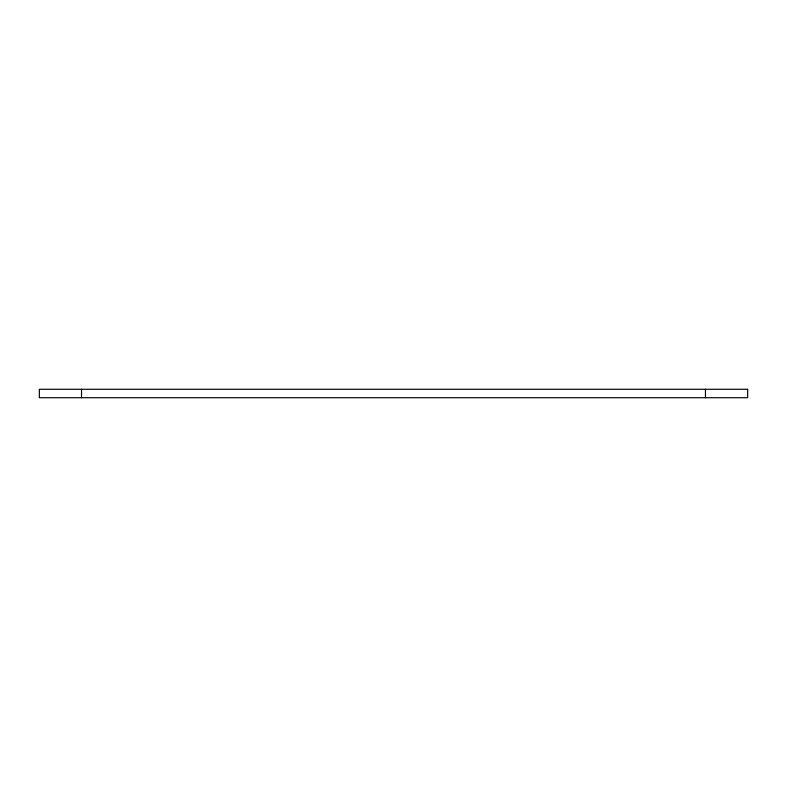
<?xml version="1.0" encoding="UTF-8"?>
<svg xmlns="http://www.w3.org/2000/svg" width="787" height="787" viewBox="0 0 787 787"><rect width="100%" height="100%" fill="white"/><g stroke="black" fill="none" stroke-linecap="round" stroke-linejoin="round"><path stroke-width="1.18" d="M705.457 389.28L705.457 397.72M81.543 389.28L81.543 397.72M747.65 389.28L39.35 389.28L39.35 397.72L747.65 397.72L747.65 389.28"/></g></svg>
